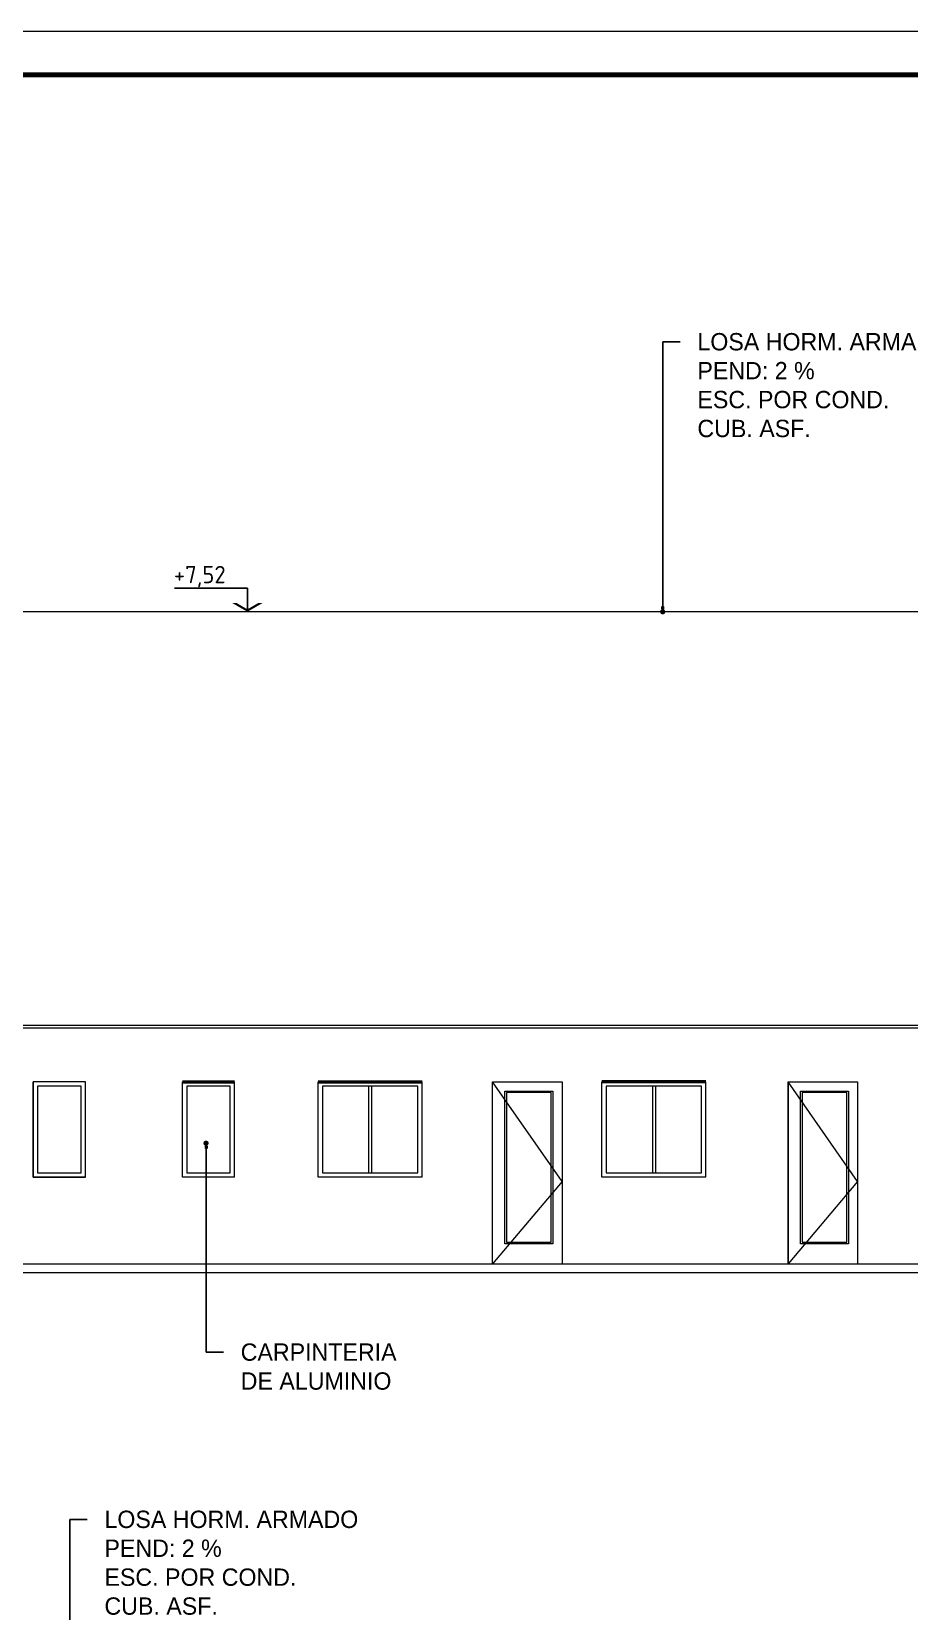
# Model space of a CAD drawing. Extents: x 233 to 569, y -241 to -74.
# Drawn here: x 364.59 to 374.71, y -134.84 to -116.62 of the extents above; entities that cross this region are included whole.
import ezdxf
from ezdxf import colors
from ezdxf.entities.mleader import LeaderData, LeaderLine
from ezdxf.enums import TextEntityAlignment as Align
from ezdxf.math import Vec2, Vec3

# ---------------------------------------------------------------- set-up
doc = ezdxf.new("R2010")
doc.units = 0
doc.header["$MEASUREMENT"] = 0
doc.layers.get('0').update_dxf_attribs({"linetype": 'CONTINUOUS', "lineweight": 50})
doc.layers.add('240 - NIVELES', color=1, linetype='CONTINUOUS')
doc.layers.add('LINEAS', color=2, linetype='CONTINUOUS', lineweight=20)
doc.layers.add('MARCOS', color=4, linetype='CONTINUOUS', lineweight=80)
doc.styles.add('ARIAL', font='')
doc.styles.add('DIN', font='bahnschrift.ttf')
doc.styles.add('TEXTO', font='ROMANS.SHX')
doc.styles.get('ARIAL').set_extended_font_data('DIN')

# ---------------------------------------------------------------- blocks, each defined once
blk = doc.blocks.new('_DOT')
at = {"color": 0, "linetype": 'ByBlock'}
blk.add_line((-0.5, 0), (-1, 0), dxfattribs=at)
at = {"color": 0, "linetype": 'ByBlock', "const_width": 0.5}
blk.add_lwpolyline([(-0.25, 0, 1), (0.25, 0, 1)], format="xyb", close=True, dxfattribs=at)
blk = doc.blocks.new('NIVCOR20')
at = {"layer": '240 - NIVELES'}
for q in [(0.2103, 0.0681), (0, 0)]:
    blk.add_line((0, 0.0681), q, dxfattribs=at)
for points in [[(-0.0438, 0.0253), (-0.0312, 0.0253), (0, 0), (0, 0.0072)], [(0.0438, 0.0253), (0.0312, 0.0253), (0, 0), (0, 0.0072)]]:
    blk.add_solid(points, dxfattribs=at)
at = {"layer": '240 - NIVELES', "style": 'TEXTO'}
blk.add_attdef('NIVEL', text='', height=0.05, dxfattribs=at).set_placement((0.6035, 0.0824), align=Align.RIGHT)

msp = doc.modelspace()

# ---------------------------------------------------------------- linework, layer by layer
at = {"linetype": 'Continuous', "lineweight": 15}
for p, q in [((374.9165, -123.3092), (362.0217, -123.3092)), ((374.9165, -128.0792), (363.3091, -128.0792)), ((378.4581, -128.1092), (363.3091, -128.1092)), ((364.6089, -129.8292), (364.6089, -128.7292)), ((365.2089, -129.8292), (365.2089, -128.7292)), ((366.3304, -129.8292), (366.3304, -128.7292)), ((366.9304, -129.8292), (366.9304, -128.7292)), ((367.8935, -129.8292), (367.8935, -128.7292)), ((368.4755, -128.7792), (368.4755, -129.7792)), ((368.5105, -128.7792), (368.5105, -129.7792)), ((369.0935, -129.8292), (369.0935, -128.7292)), ((369.9066, -130.8292), (369.9066, -128.7292)), ((369.9066, -128.7292), (370.7066, -128.7292)), ((370.7066, -128.7292), (370.7066, -130.8292)), ((371.1665, -129.8292), (371.1665, -128.7292)), ((371.7485, -128.7792), (371.7485, -129.7792)), ((371.7835, -128.7792), (371.7835, -129.7792)), ((372.3665, -129.8292), (372.3665, -128.7292)), ((373.3165, -128.7292), (373.3165, -130.8292)), ((373.3165, -130.8292), (373.3165, -128.7292)), ((373.3165, -128.7292), (374.1165, -128.7292)), ((374.1165, -128.7292), (374.1165, -130.8292)), ((370.0469, -128.8355), (370.6003, -128.8355)), ((370.0469, -130.598), (370.0469, -128.8355)), ((370.5816, -128.8542), (370.0657, -128.8542)), ((370.0657, -128.8542), (370.0657, -130.5792)), ((370.5816, -130.5792), (370.5816, -128.8542)), ((370.6003, -128.8355), (370.6003, -130.598)), ((373.4569, -128.8355), (374.0103, -128.8355)), ((373.4569, -130.598), (373.4569, -128.8355)), ((373.9915, -128.8542), (373.4757, -128.8542)), ((373.4757, -128.8542), (373.4757, -130.5792)), ((373.9915, -130.5792), (373.9915, -128.8542)), ((374.0103, -128.8355), (374.0103, -130.598)), ((365.2089, -129.8292), (364.6089, -129.8292)), ((366.9304, -129.8292), (366.3304, -129.8292)), ((369.0935, -129.8292), (367.8935, -129.8292)), ((372.3665, -129.8292), (371.1665, -129.8292)), ((370.6003, -130.598), (370.0469, -130.598)), ((370.0657, -130.5792), (370.5816, -130.5792)), ((374.0103, -130.598), (373.4569, -130.598)), ((373.4757, -130.5792), (373.9915, -130.5792)), ((353.3336, -130.8292), (386.4176, -130.8292)), ((353.3336, -130.9292), (386.4176, -130.9292))]:
    msp.add_line(p, q, dxfattribs=at)
for p, q in [((366.3304, -128.7292), (366.9304, -128.7292)), ((367.8935, -128.7292), (369.0935, -128.7292)), ((372.3665, -128.7292), (371.1665, -128.7292))]:
    msp.add_line(p, q)
at = {"linetype": 'Continuous', "lineweight": 15, "ltscale": 0.05}
for p, q in [((370.7066, -129.8769), (369.9066, -128.7292)), ((374.1165, -129.8769), (373.3165, -128.7292)), ((370.7066, -129.8769), (369.9066, -130.8292)), ((374.1165, -129.8769), (373.3165, -130.8292))]:
    msp.add_line(p, q, dxfattribs=at)
at = {"linetype": 'Continuous', "lineweight": 15}
for points in [[(364.6089, -128.7292), (364.6089, -129.8292), (365.2089, -129.8292), (365.2089, -128.7292)], [(364.6589, -128.7792), (364.6589, -129.7792), (365.1589, -129.7792), (365.1589, -128.7792)], [(366.3804, -128.7792), (366.3804, -129.7792), (366.8804, -129.7792), (366.8804, -128.7792)], [(367.9435, -128.7792), (367.9435, -129.7792), (369.0435, -129.7792), (369.0435, -128.7792)], [(371.2165, -128.7792), (371.2165, -129.7792), (372.3165, -129.7792), (372.3165, -128.7792)]]:
    msp.add_lwpolyline(points, close=True, dxfattribs=at)
at = {"layer": 'LINEAS'}
msp.add_line((467.4834, -116.6186), (348.4834, -116.6186), dxfattribs=at)
at = {"layer": 'MARCOS'}
msp.add_line((466.9834, -117.1186), (351.4834, -117.1186), dxfattribs=at)

# ---------------------------------------------------------------- block references
at = {"layer": '240 - NIVELES'}
ref = msp.add_blockref('NIVCOR20', (367.0782, -123.3092), dxfattribs=dict(at, xscale=-4, yscale=4, zscale=4))
ref.add_attrib('NIVEL', '+7,52', (366.2299, -122.9797), dxfattribs={"linetype": 'Continuous', "height": 0.2, "style": 'ARIAL'})

# ---------------------------------------------------------------- leaders
ml = msp.add_multileader_mtext('Standard')
ml.set_content('LOSA HORM. ARMADO\\PPEND: 2 %\\PESC. POR COND.\\PCUB. ASF.', color=3, style='DIN')
ml.set_leader_properties(color=1)
ml.set_arrow_properties(name='DOT')
ml.build(insert=Vec2(0, 0))
ml.multileader.update_dxf_attribs({"dogleg_length": 0.2, "arrow_head_size": 0.06})
ctx = ml.context
ctx.base_point, ctx.char_height, ctx.arrow_head_size, ctx.landing_gap_size, ctx.plane_origin = Vec3(372.0683, -120.1959), 0.2, 0.06, 0.2, Vec3(371.8683, -123.3092)
notes = []
notes.append((ctx, [(0, (1, 1, 0), (371.8683, -120.1959), (1, 0), 0.2, [(0, [(371.8683, -123.3092)], 0, [])])]))
ctx.mtext.insert, ctx.mtext.flow_direction = Vec3(372.2683, -120.0949), 5
ml = msp.add_multileader_mtext('Standard')
ml.set_content('CARPINTERIA \\PDE ALUMINIO', color=3, style='DIN')
ml.set_leader_properties(color=1)
ml.set_arrow_properties(name='DOT')
ml.build(insert=Vec2(0, 0))
ml.multileader.update_dxf_attribs({"dogleg_length": 0.2, "arrow_head_size": 0.06})
ctx = ml.context
ctx.base_point, ctx.char_height, ctx.arrow_head_size, ctx.landing_gap_size, ctx.plane_origin = Vec3(366.8007, -131.8471), 0.2, 0.06, 0.2, Vec3(366.6007, -129.4367)
notes.append((ctx, [(0, (1, 1, 0), (366.6007, -131.8471), (1, 0), 0.2, [(0, [(366.6007, -129.4367)], 0, [])])]))
ctx.mtext.insert, ctx.mtext.flow_direction = Vec3(367.0007, -131.746), 5
ml = msp.add_multileader_mtext('Standard')
ml.set_content('LOSA HORM. ARMADO\\PPEND: 2 %\\PESC. POR COND.\\PCUB. ASF.', color=3, style='DIN')
ml.set_leader_properties(color=1)
ml.set_arrow_properties(name='DOT')
ml.build(insert=Vec2(0, 0))
ml.multileader.update_dxf_attribs({"dogleg_length": 0.2, "arrow_head_size": 0.06})
ctx = ml.context
ctx.base_point, ctx.char_height, ctx.arrow_head_size, ctx.landing_gap_size, ctx.plane_origin = Vec3(365.2293, -133.7755), 0.2, 0.06, 0.2, Vec3(365.0293, -136.8888)
notes.append((ctx, [(0, (1, 1, 0), (365.0293, -133.7755), (1, 0), 0.2, [(0, [(365.0293, -136.8888)], 0, [])])]))
ctx.mtext.insert, ctx.mtext.flow_direction = Vec3(365.4293, -133.6744), 5
for ctx, leaders in notes:
    for number, flags, end, landing, length, lines in leaders:
        leader = LeaderData()
        leader.index, (leader.has_last_leader_line, leader.has_dogleg_vector, leader.attachment_direction) = number, flags
        leader.last_leader_point, leader.dogleg_vector, leader.dogleg_length = Vec3(end), Vec3(landing), length
        for number, points, colour, breaks in lines:
            line = LeaderLine()
            line.index, line.vertices, line.color, line.breaks = number, Vec3.list(points), colors.encode_raw_color(colour), breaks
            leader.lines.append(line)
        ctx.leaders.append(leader)

doc.saveas('drawing.dxf')
